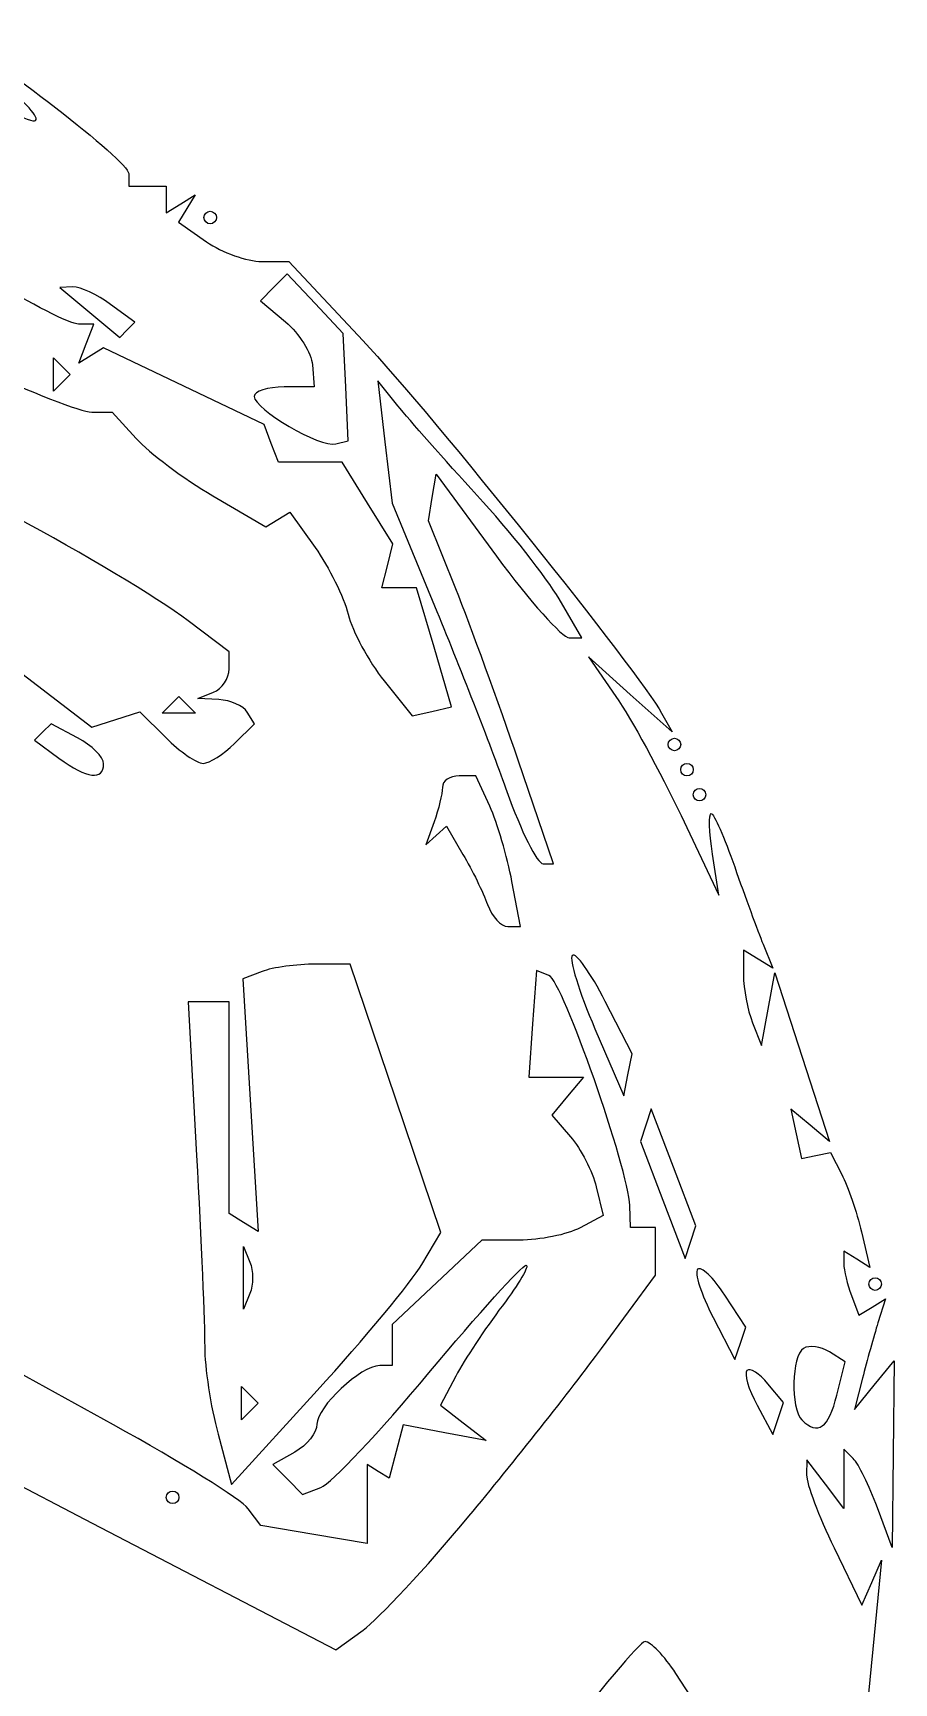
# Model space of a CAD drawing. Extents: x 150 to 6088, y 37 to 2750.
# Drawn here: x 5461.9 to 5541.9, y 2448.6 to 2601.9 of the extents above; entities that cross this region are included whole.
import ezdxf

# ---------------------------------------------------------------- set-up
doc = ezdxf.new("R2010")
doc.units = 0
doc.layers.add('00_Layout', color=7, linetype='CONTINUOUS')

msp = doc.modelspace()

# ---------------------------------------------------------------- linework, layer by layer
at = {"layer": '00_Layout', "color": 7}
for p, q in [((5470.77184, 2588.798976), (5470.77184, 2587.631025)), ((5470.77184, 2587.631025), (5472.520158, 2587.631025)), ((5472.520158, 2587.631025), (5474.268402, 2587.631025)), ((5474.268402, 2587.631025), (5474.268402, 2586.396701)), ((5474.268402, 2586.396701), (5474.268402, 2585.162369)), ((5474.268402, 2585.162369), (5475.614028, 2585.994015)), ((5475.614028, 2585.994015), (5476.959728, 2586.825654)), ((5476.959728, 2586.825654), (5476.177304, 2585.559782)), ((5476.177304, 2585.559782), (5475.394955, 2584.293902)), ((5475.394955, 2584.293902), (5478.004904, 2582.465845)), ((5477.765039, 2584.717171), (5477.765039, 2584.717171)), ((5483.135723, 2580.637781), (5485.656593, 2580.637781)), ((5485.656593, 2580.637781), (5492.521198, 2573.299496)), ((5465.595471, 2578.267929), (5464.361364, 2578.229036)), ((5464.361364, 2578.229036), (5467.14895, 2575.907591)), ((5484.249262, 2578.239402), (5483.009994, 2576.975699)), ((5485.48853, 2579.503113), (5484.249262, 2578.239402)), ((5488.092346, 2576.731473), (5485.48853, 2579.503113)), ((5471.35015, 2575.000507), (5469.090313, 2576.653687)), ((5483.009994, 2576.975699), (5485.341035, 2575.018734)), ((5490.69614, 2573.95984), (5488.092346, 2576.731473)), ((5467.14895, 2575.907591), (5469.936536, 2573.586145)), ((5470.643343, 2574.293326), (5471.35015, 2575.000507)), ((5467.524493, 2574.810178), (5466.118583, 2574.810178)), ((5466.830401, 2573.001336), (5467.524493, 2574.810178)), ((5469.936536, 2573.586145), (5470.643343, 2574.293326)), ((5490.932491, 2568.97401), (5490.69614, 2573.95984)), ((5466.136309, 2571.192486), (5466.830401, 2573.001336)), ((5468.42382, 2572.606249), (5467.280065, 2571.899368)), ((5475.883586, 2569.04603), (5468.42382, 2572.606249)), ((5463.778566, 2570.147923), (5463.778566, 2571.701978)), ((5463.778566, 2571.701978), (5464.555605, 2570.924947)), ((5464.555605, 2570.924947), (5465.332644, 2570.147923)), ((5467.280065, 2571.899368), (5466.136309, 2571.192486)), ((5487.834007, 2571.022075), (5487.995562, 2568.98238)), ((5463.778566, 2568.593868), (5463.778566, 2570.147923)), ((5464.555605, 2569.370892), (5463.778566, 2568.593868)), ((5465.332644, 2570.147923), (5464.555605, 2569.370892)), ((5483.343353, 2565.48581), (5475.883586, 2569.04603)), ((5487.995562, 2568.98238), (5485.211267, 2568.98238)), ((5491.168467, 2563.988225), (5490.932491, 2568.97401)), ((5495.780886, 2567.234069), (5493.918656, 2569.565148)), ((5493.918656, 2569.565148), (5494.582082, 2563.872638)), ((5467.353139, 2566.651353), (5469.245063, 2566.651353)), ((5469.245063, 2566.651353), (5471.463987, 2564.199474)), ((5484.014258, 2563.737529), (5483.343353, 2565.48581)), ((5484.685164, 2561.989248), (5484.014258, 2563.737529)), ((5490.002894, 2563.68441), (5491.168467, 2563.988225)), ((5494.582082, 2563.872638), (5495.245508, 2558.180128)), ((5487.652705, 2561.989248), (5484.685164, 2561.989248)), ((5490.620224, 2561.989248), (5487.652705, 2561.989248)), ((5492.963158, 2558.201242), (5490.620224, 2561.989248)), ((5498.979243, 2558.702454), (5499.327037, 2560.87001)), ((5499.327037, 2560.87001), (5504.934296, 2553.270798)), ((5478.603035, 2558.864212), (5483.523158, 2555.980837)), ((5495.306166, 2554.413237), (5492.963158, 2558.201242)), ((5495.245508, 2558.180128), (5499.391435, 2548.137847)), ((5498.631449, 2556.534899), (5498.979243, 2558.702454)), ((5483.523158, 2555.980837), (5484.634378, 2556.667674)), ((5484.634378, 2556.667674), (5485.745673, 2557.35451)), ((5485.745673, 2557.35451), (5488.088382, 2554.064478)), ((5501.154936, 2550.229082), (5498.631449, 2556.534899)), ((5494.803548, 2552.373542), (5495.306166, 2554.413237)), ((5494.30093, 2550.333847), (5494.803548, 2552.373542)), ((5495.90482, 2550.333847), (5494.30093, 2550.333847)), ((5497.508786, 2550.333847), (5495.90482, 2550.333847)), ((5499.137209, 2544.79753), (5497.508786, 2550.333847)), ((5512.862499, 2545.671577), (5510.756963, 2549.291221)), ((5480.096305, 2544.38738), (5476.308344, 2547.245505)), ((5456.532413, 2545.671764), (5467.352017, 2537.380023)), ((5480.096305, 2542.795517), (5480.096305, 2544.38738)), ((5500.765632, 2539.261214), (5499.137209, 2544.79753)), ((5511.702065, 2545.671577), (5512.862499, 2545.671577)), ((5517.374993, 2540.426644), (5513.499373, 2543.923266)), ((5513.499373, 2543.923266), (5516.040063, 2540.231409)), ((5494.498013, 2541.682891), (5497.103101, 2538.415813)), ((5474.656809, 2539.455365), (5475.433848, 2540.232388)), ((5475.433848, 2540.232388), (5476.210887, 2539.455365)), ((5477.182466, 2540.027886), (5478.639385, 2540.615769)), ((5479.153372, 2539.935889), (5477.182466, 2540.027886)), ((5521.250538, 2536.930023), (5517.374993, 2540.426644)), ((5469.585153, 2538.088774), (5471.818288, 2538.797526)), ((5471.818288, 2538.797526), (5474.209015, 2536.406821)), ((5473.87977, 2538.678333), (5474.656809, 2539.455365)), ((5475.433848, 2538.678333), (5473.87977, 2538.678333)), ((5476.987851, 2538.678333), (5475.433848, 2538.678333)), ((5476.210887, 2539.455365), (5476.987851, 2538.678333)), ((5482.448513, 2537.700726), (5481.786583, 2538.772298)), ((5497.103101, 2538.415813), (5498.934366, 2538.838551)), ((5498.934366, 2538.838551), (5500.765632, 2539.261214)), ((5520.282924, 2538.678333), (5521.250538, 2536.930023)), ((5462.806314, 2536.929162), (5462.033763, 2536.156664)), ((5463.578791, 2537.701661), (5462.806314, 2536.929162)), ((5466.009682, 2536.40068), (5463.578791, 2537.701661)), ((5467.352017, 2537.380023), (5469.585153, 2538.088774)), ((5480.606178, 2535.858451), (5482.448513, 2537.700726)), ((5462.033763, 2536.156664), (5464.294423, 2534.503648)), ((5480.606552, 2535.858399), (5480.606178, 2535.858451)), ((5520.89003, 2535.764487), (5520.89003, 2535.764487)), ((5468.440574, 2533.975151), (5468.440574, 2533.975166)), ((5510.251503, 2524.691853), (5506.965337, 2534.30756)), ((5503.032799, 2532.850633), (5501.471541, 2532.850633)), ((5504.313129, 2530.040601), (5503.032799, 2532.850633)), ((5522.055625, 2533.433401), (5522.055625, 2533.433401)), ((5523.221146, 2531.102322), (5523.221146, 2531.102322)), ((5522.087562, 2529.158775), (5525.594296, 2521.777999)), ((5499.141846, 2528.575185), (5498.373409, 2526.440164)), ((5499.329206, 2527.307413), (5500.285003, 2528.174661)), ((5500.285003, 2528.174661), (5501.827338, 2525.559102)), ((5498.373409, 2526.440164), (5499.329206, 2527.307413)), ((5509.266835, 2524.691853), (5510.251503, 2524.691853)), ((5525.594296, 2521.777999), (5525.019876, 2525.566005)), ((5507.163019, 2518.864153), (5506.378201, 2523.047357)), ((5506.003706, 2518.864153), (5507.163019, 2518.864153)), ((5529.706416, 2517.216029), (5530.61053, 2514.98513)), ((5491.33279, 2515.367531), (5488.140888, 2515.367531)), ((5495.556353, 2502.907447), (5491.33279, 2515.367531)), ((5529.246879, 2515.827883), (5527.883303, 2516.670636)), ((5527.883303, 2516.670636), (5527.883303, 2514.366094)), ((5530.61053, 2514.98513), (5529.246879, 2515.827883)), ((5483.160406, 2514.681218), (5481.371848, 2513.994905)), ((5481.371848, 2513.994905), (5482.086882, 2502.258524)), ((5508.650454, 2514.784778), (5508.292189, 2509.831237)), ((5509.81605, 2514.315069), (5508.650454, 2514.784778)), ((5530.182407, 2511.176069), (5530.797217, 2514.560612)), ((5530.797217, 2514.560612), (5533.338655, 2506.729836)), ((5478.204231, 2511.870969), (5476.312233, 2511.870969)), ((5476.312233, 2511.870969), (5477.078576, 2497.593098)), ((5480.09623, 2511.870969), (5478.204231, 2511.870969)), ((5480.09623, 2502.032667), (5480.09623, 2511.870969)), ((5517.531014, 2507.03294), (5515.049562, 2511.895958)), ((5529.567598, 2507.791519), (5530.182407, 2511.176069)), ((5508.292189, 2509.831237), (5507.933924, 2504.877688)), ((5514.08808, 2509.361618), (5516.772599, 2503.129354)), ((5528.725488, 2509.92654), (5529.567598, 2507.791519)), ((5517.151807, 2505.081143), (5517.531014, 2507.03294)), ((5533.338655, 2506.729836), (5535.880093, 2498.89906)), ((5507.933924, 2504.877688), (5510.474689, 2504.877688)), ((5510.474689, 2504.877688), (5513.015529, 2504.877688)), ((5513.015529, 2504.877688), (5511.546418, 2503.107514)), ((5516.772599, 2503.129354), (5517.151807, 2505.081143)), ((5511.546418, 2503.107514), (5510.077307, 2501.337334)), ((5480.09623, 2492.19435), (5480.09623, 2502.032667)), ((5482.086882, 2502.258524), (5482.801916, 2490.522142)), ((5499.779917, 2490.44737), (5495.556353, 2502.907447)), ((5519.323461, 2501.926287), (5518.815608, 2500.402531)), ((5521.397958, 2496.494323), (5519.323461, 2501.926287)), ((5534.078371, 2500.394334), (5532.27665, 2501.889615)), ((5532.27665, 2501.889615), (5532.771788, 2499.595635)), ((5510.077307, 2501.337334), (5511.82211, 2499.319509)), ((5518.815608, 2500.402531), (5518.307754, 2498.878783)), ((5535.880093, 2498.89906), (5534.078371, 2500.394334)), ((5518.307754, 2498.878783), (5520.382176, 2493.446827)), ((5532.771788, 2499.595635), (5533.266927, 2497.301654)), ((5533.266927, 2497.301654), (5534.619883, 2497.58146)), ((5534.619883, 2497.58146), (5535.972763, 2497.861265)), ((5535.972763, 2497.861265), (5537.011881, 2495.833171)), ((5523.47238, 2491.062367), (5521.397958, 2496.494323)), ((5514.208873, 2494.663955), (5514.850608, 2492.026235)), ((5517.393393, 2490.891185), (5517.326078, 2492.93088)), ((5520.382176, 2493.446827), (5522.456672, 2488.014863)), ((5481.449036, 2491.358254), (5480.09623, 2492.19435)), ((5482.801916, 2490.522142), (5481.449036, 2491.358254)), ((5514.850608, 2492.026235), (5512.701243, 2490.87595)), ((5518.558988, 2490.891185), (5517.393393, 2490.891185)), ((5519.724509, 2490.891185), (5518.558988, 2490.891185)), ((5519.724509, 2488.688327), (5519.724509, 2490.891185)), ((5522.964526, 2489.538619), (5523.47238, 2491.062367)), ((5498.003326, 2487.46404), (5499.779917, 2490.44737)), ((5503.571468, 2489.725665), (5499.409086, 2485.80003)), ((5507.061672, 2489.725665), (5503.571468, 2489.725665)), ((5522.456672, 2488.014863), (5522.964526, 2489.538619)), ((5538.841726, 2490.502172), (5539.632452, 2487.199275)), ((5481.44567, 2486.22902), (5481.44567, 2489.142874)), ((5481.44567, 2489.142874), (5482.033554, 2487.685947)), ((5519.724509, 2486.485468), (5519.724509, 2488.688327)), ((5538.420185, 2487.948498), (5537.207917, 2488.697706)), ((5537.207917, 2488.697706), (5537.207917, 2487.558707)), ((5539.632452, 2487.199275), (5538.420185, 2487.948498)), ((5481.44567, 2483.315174), (5481.44567, 2486.22902)), ((5498.003401, 2487.4641), (5498.003326, 2487.46404)), ((5514.690249, 2479.655388), (5519.724509, 2486.485468)), ((5482.033554, 2484.772093), (5481.44567, 2483.315174)), ((5499.409086, 2485.80003), (5495.246705, 2481.87441)), ((5528.102526, 2481.64156), (5526.15144, 2484.619191)), ((5537.91248, 2484.582766), (5538.617791, 2482.745832)), ((5539.53866, 2485.646253), (5539.53866, 2485.646253)), ((5538.617791, 2482.745832), (5539.844793, 2483.504164)), ((5539.844793, 2483.504164), (5541.071795, 2484.262489)), ((5541.071795, 2484.262489), (5540.381443, 2482.040536)), ((5495.246705, 2481.87441), (5495.246705, 2479.972329)), ((5525.071409, 2482.549332), (5527.093549, 2478.653009)), ((5527.597663, 2480.147281), (5528.102526, 2481.64156)), ((5495.246705, 2479.972329), (5495.246705, 2478.070263)), ((5527.093549, 2478.653009), (5527.597663, 2480.147281)), ((5469.359872, 2472.576235), (5458.042137, 2478.804856)), ((5537.342772, 2478.431894), (5535.87396, 2479.339703)), ((5540.034845, 2476.253351), (5541.869701, 2478.515813)), ((5541.869701, 2478.515813), (5541.780696, 2469.842883)), ((5495.246705, 2478.070263), (5494.094497, 2478.070263)), ((5501.163987, 2477.100569), (5499.724644, 2474.382594)), ((5536.566107, 2475.33721), (5537.342772, 2478.431894)), ((5538.945765, 2476.904735), (5538.200065, 2473.990889)), ((5480.33819, 2467.015416), (5488.282474, 2475.748093)), ((5481.261676, 2474.573619), (5481.261676, 2476.127667)), ((5481.261676, 2476.127667), (5482.038714, 2475.35065)), ((5531.599686, 2474.651989), (5530.158473, 2476.38929)), ((5538.200065, 2473.990889), (5540.034845, 2476.253351)), ((5444.765942, 2475.212311), (5467.384553, 2463.435144)), ((5481.261676, 2473.019572), (5481.261676, 2474.573619)), ((5482.038714, 2475.35065), (5482.815753, 2474.573619)), ((5482.815753, 2474.573619), (5482.038714, 2473.796588)), ((5499.724644, 2474.382594), (5501.856433, 2472.750379)), ((5529.149721, 2474.38516), (5530.604921, 2471.66598)), ((5531.102303, 2473.158988), (5531.599686, 2474.651989)), ((5536.566256, 2475.337187), (5536.566107, 2475.33721)), ((5482.038714, 2473.796588), (5481.261676, 2473.019572)), ((5496.277296, 2472.560962), (5495.629577, 2470.083803)), ((5500.132797, 2471.839571), (5496.277296, 2472.560962)), ((5501.856433, 2472.750379), (5503.988297, 2471.118179)), ((5530.604921, 2471.66598), (5531.102303, 2473.158988)), ((5479.07783, 2471.695958), (5480.33819, 2467.015416)), ((5503.988297, 2471.118179), (5500.132797, 2471.839571)), ((5486.213811, 2470.041985), (5484.174094, 2468.891117)), ((5495.629577, 2470.083803), (5494.981858, 2467.606636)), ((5533.784429, 2469.328724), (5533.747032, 2467.902978)), ((5535.49565, 2467.066261), (5533.784429, 2469.328724)), ((5538.081067, 2469.439337), (5537.20687, 2470.300003)), ((5537.20687, 2470.300003), (5537.20687, 2467.551909)), ((5541.780696, 2469.842883), (5541.69169, 2461.169944)), ((5484.174094, 2468.891117), (5485.552704, 2467.498229)), ((5493.948873, 2468.24508), (5492.915813, 2468.883525)), ((5492.915813, 2468.883525), (5492.915813, 2465.215676)), ((5494.981858, 2467.606636), (5493.948873, 2468.24508)), ((5485.552704, 2467.498229), (5486.931239, 2466.105326)), ((5486.931239, 2466.105326), (5488.627575, 2466.756261)), ((5537.20687, 2464.803799), (5535.49565, 2467.066261)), ((5537.20687, 2467.551909), (5537.20687, 2464.803799)), ((5474.268402, 2465.832064), (5474.268402, 2465.832064)), ((5483.048812, 2463.214822), (5481.863247, 2464.781218)), ((5492.915813, 2465.215676), (5492.915813, 2461.547813)), ((5541.69169, 2461.169944), (5540.323477, 2464.8743)), ((5467.384553, 2463.435144), (5490.003118, 2451.657978)), ((5487.982324, 2462.381321), (5483.048812, 2463.214822)), ((5502.381041, 2464.083903), (5502.381115, 2464.083753)), ((5492.915813, 2461.547813), (5487.982324, 2462.381321)), ((5536.298792, 2461.148673), (5538.887649, 2455.820112)), ((5539.802459, 2457.91226), (5540.717344, 2460.004401)), ((5540.717344, 2460.004401), (5540.032976, 2453.011165)), ((5538.887649, 2455.820112), (5539.802459, 2457.91226)), ((5490.003118, 2451.657978), (5492.554631, 2453.500163)), ((5540.032976, 2453.011165), (5539.348607, 2446.017921)), ((5523.536853, 2446.527518), (5521.603643, 2449.477954))]:
    msp.add_line(p, q, dxfattribs=at)
for points in [[(5453.897258, 2601.861319), (5458.352459, 2599.579598), (5470.77184, 2589.965933), (5470.77184, 2588.798976)], [(5454.890228, 2597.482461), (5458.516034, 2595.075054), (5461.771385, 2593.394148), (5462.124414, 2593.74711)], [(5462.124414, 2593.74711), (5462.477443, 2594.100065), (5460.764802, 2595.855242), (5458.318802, 2597.647494)], [(5477.765039, 2584.717171), (5477.765039, 2585.037665), (5478.027567, 2585.299968), (5478.347687, 2585.299968)], [(5478.347687, 2584.134373), (5478.026819, 2584.134373), (5477.765039, 2584.396602), (5477.765039, 2584.717171)], [(5478.347687, 2585.299968), (5478.668555, 2585.299968), (5478.930335, 2585.037739), (5478.930335, 2584.717171)], [(5478.930335, 2584.717171), (5478.930335, 2584.396677), (5478.667807, 2584.134373), (5478.347687, 2584.134373)], [(5478.004904, 2582.465845), (5479.440358, 2581.460407), (5481.749185, 2580.637781), (5483.135723, 2580.637781)], [(5466.118583, 2574.810178), (5465.345284, 2574.810178), (5461.65852, 2576.69525), (5457.925832, 2578.999231)], [(5469.090313, 2576.653687), (5467.846931, 2577.562842), (5466.274305, 2578.289253), (5465.595471, 2578.267929)], [(5485.341035, 2575.018734), (5486.623161, 2573.942406), (5487.745001, 2572.143908), (5487.834007, 2571.022075)], [(5492.521198, 2573.299496), (5499.031001, 2566.340448), (5518.211793, 2542.420505), (5520.282924, 2538.678333)], [(5456.948943, 2570.730743), (5461.630696, 2568.487076), (5466.3126, 2566.651353), (5467.353139, 2566.651353)], [(5485.211267, 2568.98238), (5483.679853, 2568.98238), (5482.427795, 2568.589036), (5482.428991, 2568.108228)], [(5482.428991, 2568.108228), (5482.43131, 2566.898751), (5488.573125, 2563.311755), (5490.002894, 2563.68441)], [(5503.147234, 2558.906927), (5500.120007, 2562.204761), (5496.80512, 2565.951974), (5495.780886, 2567.234069)], [(5476.308344, 2547.245505), (5470.212004, 2551.845247), (5449.460859, 2563.070034), (5446.410206, 2563.418068)], [(5471.463987, 2564.199474), (5472.684407, 2562.850939), (5475.896975, 2560.45007), (5478.603035, 2558.864212)], [(5510.756963, 2549.291221), (5509.598847, 2551.282023), (5506.174536, 2555.609094), (5503.147234, 2558.906927)], [(5488.088382, 2554.064478), (5489.376865, 2552.254955), (5490.760015, 2549.463936), (5491.162035, 2547.862207)], [(5504.934296, 2553.270798), (5508.018367, 2549.091221), (5511.063844, 2545.671577), (5511.702065, 2545.671577)], [(5506.965337, 2534.30756), (5505.157482, 2539.596195), (5502.542821, 2546.760882), (5501.154936, 2550.229082)], [(5491.162035, 2547.862207), (5491.56368, 2546.260478), (5493.065252, 2543.479788), (5494.498013, 2541.682891)], [(5499.391435, 2548.137847), (5501.671691, 2542.614589), (5504.604976, 2535.079729), (5505.909839, 2531.393706)], [(5478.639385, 2540.615769), (5479.440732, 2540.939106), (5480.096305, 2541.919989), (5480.096305, 2542.795517)], [(5481.786583, 2538.772298), (5481.422334, 2539.361677), (5480.237367, 2539.885283), (5479.153372, 2539.935889)], [(5516.040063, 2540.231409), (5517.437447, 2538.200884), (5520.15884, 2533.218202), (5522.087562, 2529.158775)], [(5468.440574, 2533.975166), (5468.440574, 2534.593641), (5467.346707, 2535.685138), (5466.009682, 2536.40068)], [(5474.209015, 2536.406821), (5475.5239, 2535.091936), (5477.086729, 2534.016124), (5477.682017, 2534.016124)], [(5477.682017, 2534.016124), (5478.27738, 2534.016124), (5479.593312, 2534.845144), (5480.606552, 2535.858399)], [(5520.89003, 2535.764487), (5520.89003, 2536.084981), (5521.152558, 2536.347285), (5521.472678, 2536.347285)], [(5521.472678, 2535.181689), (5521.15181, 2535.181689), (5520.89003, 2535.443918), (5520.89003, 2535.764487)], [(5521.472678, 2536.347285), (5521.793546, 2536.347285), (5522.055326, 2536.085056), (5522.055326, 2535.764487)], [(5522.055326, 2535.764487), (5522.055326, 2535.443993), (5521.792798, 2535.181689), (5521.472678, 2535.181689)], [(5464.294423, 2534.503648), (5466.926287, 2532.579159), (5468.440574, 2532.386145), (5468.440574, 2533.975151)], [(5522.055625, 2533.433401), (5522.055625, 2533.753895), (5522.318153, 2534.016198), (5522.638273, 2534.016198)], [(5522.638273, 2534.016198), (5522.959141, 2534.016198), (5523.220921, 2533.753969), (5523.220921, 2533.433401)], [(5501.471541, 2532.850633), (5500.612902, 2532.850633), (5499.910358, 2532.369032), (5499.910358, 2531.780415)], [(5522.638273, 2532.850603), (5522.317405, 2532.850603), (5522.055625, 2533.112832), (5522.055625, 2533.433401)], [(5523.220921, 2533.433401), (5523.220921, 2533.112907), (5522.958393, 2532.850603), (5522.638273, 2532.850603)], [(5499.910358, 2531.780415), (5499.910358, 2531.191783), (5499.564808, 2529.749449), (5499.141846, 2528.575185)], [(5505.909839, 2531.393706), (5507.214627, 2527.70769), (5508.725323, 2524.691853), (5509.266835, 2524.691853)], [(5523.221146, 2531.102322), (5523.221146, 2531.422816), (5523.483674, 2531.68512), (5523.803794, 2531.68512)], [(5523.803794, 2530.519524), (5523.482926, 2530.519524), (5523.221146, 2530.781753), (5523.221146, 2531.102322)], [(5523.803794, 2531.68512), (5524.124662, 2531.68512), (5524.386442, 2531.422891), (5524.386442, 2531.102322)], [(5524.386442, 2531.102322), (5524.386442, 2530.781828), (5524.123914, 2530.519524), (5523.803794, 2530.519524)], [(5506.378201, 2523.047357), (5505.946638, 2525.348122), (5505.017318, 2528.49508), (5504.313129, 2530.040601)], [(5525.019876, 2525.566005), (5524.703495, 2527.64941), (5524.645156, 2529.354011), (5524.888985, 2529.354011)], [(5524.888985, 2529.354011), (5525.133563, 2529.354011), (5526.113668, 2527.124914), (5527.067671, 2524.400462)], [(5501.827338, 2525.559102), (5502.675656, 2524.120544), (5503.70146, 2522.025681), (5504.106995, 2520.903848)], [(5527.067671, 2524.400462), (5528.021673, 2521.676017), (5529.209108, 2518.443016), (5529.706416, 2517.216029)], [(5504.106995, 2520.903848), (5504.512381, 2519.782014), (5505.366084, 2518.864153), (5506.003706, 2518.864153)], [(5488.140888, 2515.367531), (5486.385314, 2515.367531), (5484.144101, 2515.058705), (5483.160406, 2514.681218)], [(5511.986134, 2516.176417), (5511.666014, 2515.855998), (5512.611415, 2512.789354), (5514.08808, 2509.361618)], [(5515.049562, 2511.895958), (5513.685088, 2514.570604), (5512.306478, 2516.496821), (5511.986134, 2516.176417)], [(5517.326078, 2492.93088), (5517.216878, 2496.306051), (5511.069753, 2513.809833), (5509.81605, 2514.315069)], [(5527.883303, 2514.366094), (5527.883303, 2513.098606), (5528.262511, 2511.100804), (5528.725488, 2509.92654)], [(5511.82211, 2499.319509), (5512.781721, 2498.209702), (5513.855769, 2496.114705), (5514.208873, 2494.663955)], [(5477.078576, 2497.593098), (5477.499668, 2489.740272), (5477.838711, 2481.754013), (5477.831232, 2479.845874)], [(5537.011881, 2495.833171), (5537.58331, 2494.71771), (5538.406796, 2492.318771), (5538.841726, 2490.502172)], [(5512.701243, 2490.87595), (5511.519118, 2490.243264), (5508.981345, 2489.725665), (5507.061672, 2489.725665)], [(5482.033554, 2487.685947), (5482.356665, 2486.884638), (5482.356665, 2485.573403), (5482.033554, 2484.772093)], [(5488.282474, 2475.748093), (5492.651789, 2480.551073), (5497.026212, 2485.823261), (5498.003401, 2487.4641)], [(5498.671015, 2477.400884), (5503.261969, 2482.897425), (5507.316572, 2487.394578), (5507.681269, 2487.394578)], [(5507.681269, 2487.394578), (5508.046265, 2487.394578), (5507.052248, 2485.689977), (5505.473863, 2483.606573)], [(5523.624811, 2487.021227), (5523.308431, 2486.704698), (5523.959142, 2484.692303), (5525.071409, 2482.549332)], [(5526.15144, 2484.619191), (5525.078365, 2486.256881), (5523.941415, 2487.337802), (5523.624811, 2487.021227)], [(5537.207917, 2487.558707), (5537.207917, 2486.93223), (5537.525046, 2485.593096), (5537.91248, 2484.582766)], [(5539.53866, 2485.646253), (5539.53866, 2485.966746), (5539.801188, 2486.22905), (5540.121308, 2486.22905)], [(5540.121308, 2486.22905), (5540.442176, 2486.22905), (5540.703956, 2485.966821), (5540.703956, 2485.646253)], [(5540.121308, 2485.063455), (5539.80044, 2485.063455), (5539.53866, 2485.325684), (5539.53866, 2485.646253)], [(5540.703956, 2485.646253), (5540.703956, 2485.325759), (5540.441428, 2485.063455), (5540.121308, 2485.063455)], [(5505.473863, 2483.606573), (5503.895103, 2481.523168), (5501.955685, 2478.595469), (5501.163987, 2477.100569)], [(5540.381443, 2482.040536), (5540.001487, 2480.81847), (5539.355787, 2478.507354), (5538.945765, 2476.904735)], [(5535.87396, 2479.339703), (5535.066031, 2479.838956), (5533.986673, 2479.988918), (5533.47523, 2479.672837)], [(5477.831232, 2479.845874), (5477.824201, 2477.93772), (5478.38471, 2474.270268), (5479.07783, 2471.695958)], [(5502.381115, 2464.083753), (5506.382315, 2468.89161), (5511.921437, 2475.898841), (5514.690249, 2479.655388)], [(5533.47523, 2479.672837), (5532.349275, 2478.976951), (5532.237383, 2474.104621), (5533.322649, 2473.019549)], [(5494.094497, 2478.070263), (5492.350891, 2478.070263), (5488.253528, 2474.249939), (5488.253528, 2472.624216)], [(5488.627575, 2466.756261), (5489.56056, 2467.114302), (5494.080137, 2471.904358), (5498.671015, 2477.400884)], [(5528.205517, 2477.615461), (5527.924291, 2477.334384), (5528.349123, 2475.880718), (5529.149721, 2474.38516)], [(5530.158473, 2476.38929), (5529.365503, 2477.344795), (5528.486669, 2477.896576), (5528.205517, 2477.615461)], [(5533.322649, 2473.019549), (5534.798566, 2471.543602), (5535.792284, 2472.253662), (5536.566256, 2475.337187)], [(5481.863247, 2464.781218), (5481.21104, 2465.642737), (5475.584633, 2469.150489), (5469.359872, 2472.576235)], [(5488.253528, 2472.624216), (5488.253528, 2471.836968), (5487.335652, 2470.67497), (5486.213811, 2470.041985)], [(5540.323477, 2464.8743), (5539.570896, 2466.911699), (5538.561845, 2468.965963), (5538.081067, 2469.439337)], [(5533.747032, 2467.902978), (5533.724594, 2467.118812), (5534.874931, 2464.079378), (5536.298792, 2461.148673)], [(5474.268402, 2465.832064), (5474.268402, 2466.152558), (5474.53093, 2466.414862), (5474.85105, 2466.414862)], [(5474.85105, 2466.414862), (5475.171918, 2466.414862), (5475.433698, 2466.152633), (5475.433698, 2465.832064)], [(5474.85105, 2465.249267), (5474.530182, 2465.249267), (5474.268402, 2465.511496), (5474.268402, 2465.832064)], [(5475.433698, 2465.832064), (5475.433698, 2465.51157), (5475.17117, 2465.249267), (5474.85105, 2465.249267)], [(5492.554631, 2453.500163), (5493.957923, 2454.513365), (5498.379766, 2459.276054), (5502.381041, 2464.083903)], [(5518.748891, 2452.428375), (5517.715083, 2452.428375), (5503.275282, 2433.505122), (5501.149776, 2429.364902)], [(5521.603643, 2449.477954), (5520.540441, 2451.100685), (5519.255773, 2452.428375), (5518.748891, 2452.428375)]]:
    msp.add_open_spline(points, degree=3, dxfattribs=at)

doc.saveas('drawing.dxf')
